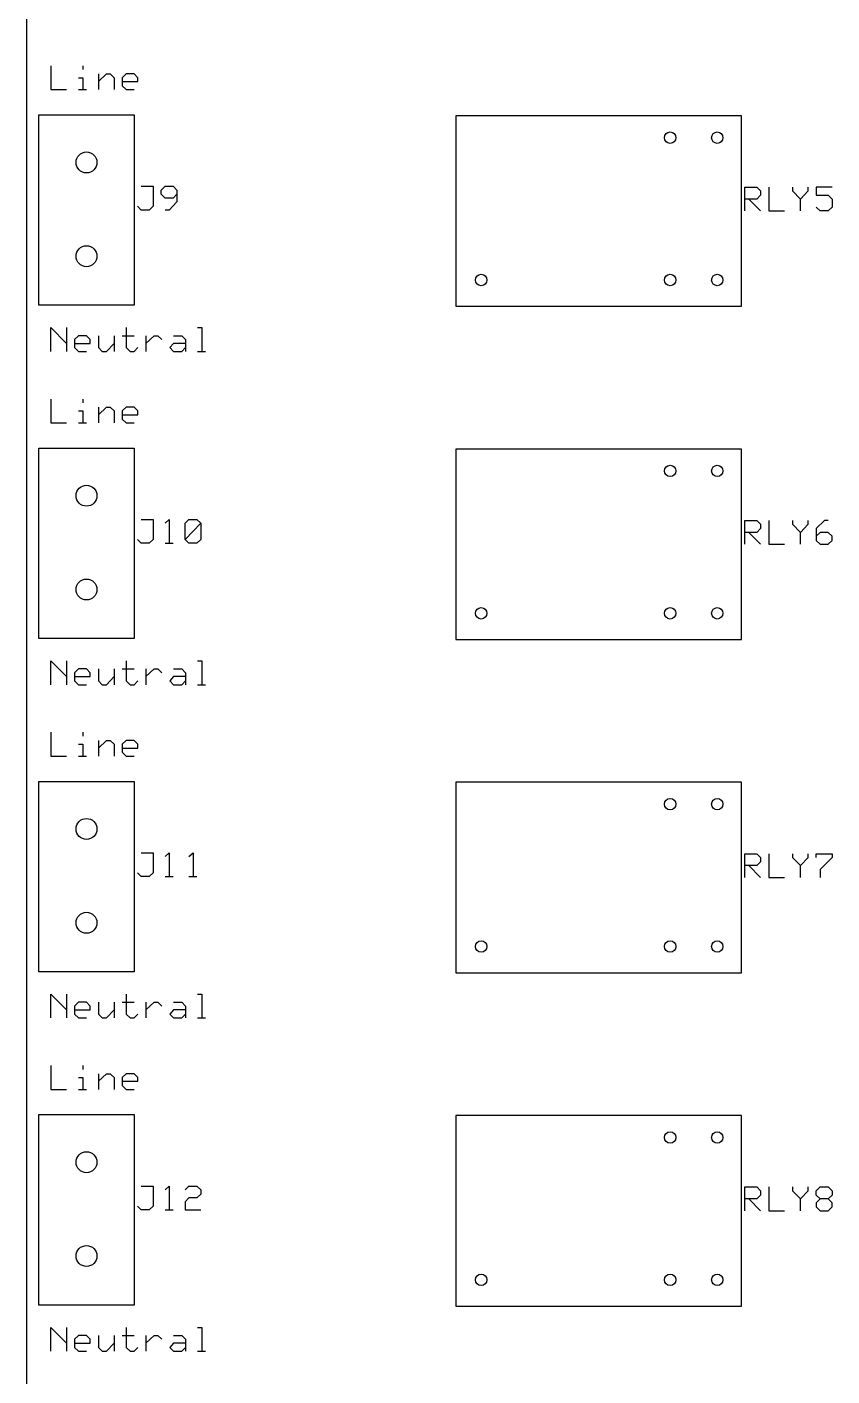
# Model space of a CAD drawing. Extents: x 0 to 5.97, y 0 to 9.88.
# Drawn here: x 0 to 1.691, y 2.373 to 5.207 of the extents above; entities that cross this region are included whole.
import ezdxf

# ---------------------------------------------------------------- set-up
doc = ezdxf.new("R2010")
doc.units = 0
doc.layers.get('0').update_dxf_attribs({"linetype": 'CONTINUOUS'})

msp = doc.modelspace()

# ---------------------------------------------------------------- linework, layer by layer
at = {"color": 7}
for p, q in [((0, 0), (0, 9.875)), ((0.05, 5.125), (0.05, 5.075)), ((0.117, 5.125), (0.117, 5.117)), ((0.15, 5.108), (0.15, 5.075)), ((0.15, 5.092), (0.167, 5.108)), ((0.167, 5.108), (0.175, 5.108)), ((0.175, 5.108), (0.183, 5.1)), ((0.208, 5.108), (0.2, 5.1)), ((0.225, 5.108), (0.208, 5.108)), ((0.233, 5.1), (0.225, 5.108)), ((0.05, 5.075), (0.083, 5.075)), ((0.108, 5.1), (0.117, 5.1)), ((0.108, 5.075), (0.125, 5.075)), ((0.117, 5.1), (0.117, 5.075)), ((0.183, 5.1), (0.183, 5.075)), ((0.2, 5.1), (0.2, 5.083)), ((0.2, 5.092), (0.233, 5.092)), ((0.2, 5.083), (0.208, 5.075)), ((0.208, 5.075), (0.225, 5.075)), ((0.233, 5.092), (0.233, 5.1)), ((0.025, 4.622), (0.025, 5.022)), ((0.025, 5.022), (0.225, 5.022)), ((0.225, 5.022), (0.225, 4.622)), ((1.501, 5.02), (0.901, 5.02)), ((0.901, 5.02), (0.901, 4.62)), ((1.501, 4.62), (1.501, 5.02)), ((0.24, 4.872), (0.265, 4.872)), ((0.265, 4.872), (0.265, 4.83)), ((0.282, 4.864), (0.29, 4.872)), ((0.282, 4.855), (0.282, 4.864)), ((0.29, 4.847), (0.282, 4.855)), ((0.29, 4.872), (0.307, 4.872)), ((0.307, 4.847), (0.29, 4.847)), ((0.307, 4.872), (0.315, 4.864)), ((0.315, 4.855), (0.307, 4.847)), ((0.315, 4.864), (0.315, 4.839)), ((1.508, 4.82), (1.508, 4.87)), ((1.508, 4.87), (1.533, 4.87)), ((1.533, 4.87), (1.541, 4.862)), ((1.541, 4.853), (1.533, 4.845)), ((1.541, 4.862), (1.541, 4.853)), ((1.558, 4.87), (1.558, 4.82)), ((1.608, 4.87), (1.608, 4.862)), ((1.608, 4.862), (1.625, 4.845)), ((1.625, 4.845), (1.641, 4.862)), ((1.641, 4.862), (1.641, 4.87)), ((1.691, 4.87), (1.658, 4.87)), ((1.658, 4.87), (1.658, 4.853)), ((1.658, 4.853), (1.683, 4.853)), ((1.683, 4.853), (1.691, 4.845)), ((0.24, 4.822), (0.232, 4.83)), ((0.257, 4.822), (0.24, 4.822)), ((0.265, 4.83), (0.257, 4.822)), ((0.299, 4.822), (0.29, 4.822)), ((0.315, 4.839), (0.299, 4.822)), ((1.533, 4.845), (1.508, 4.845)), ((1.516, 4.845), (1.541, 4.82)), ((1.558, 4.82), (1.591, 4.82)), ((1.625, 4.82), (1.625, 4.845)), ((1.666, 4.82), (1.658, 4.828)), ((1.683, 4.82), (1.666, 4.82)), ((1.691, 4.828), (1.683, 4.82)), ((1.691, 4.845), (1.691, 4.828)), ((0.225, 4.622), (0.025, 4.622)), ((0.901, 4.62), (1.501, 4.62)), ((0.05, 4.525), (0.05, 4.575)), ((0.05, 4.575), (0.083, 4.542)), ((0.083, 4.575), (0.083, 4.525)), ((0.208, 4.575), (0.208, 4.533)), ((0.358, 4.575), (0.367, 4.575)), ((0.367, 4.575), (0.367, 4.525)), ((0.108, 4.558), (0.1, 4.55)), ((0.1, 4.55), (0.1, 4.533)), ((0.1, 4.542), (0.133, 4.542)), ((0.125, 4.558), (0.108, 4.558)), ((0.133, 4.55), (0.125, 4.558)), ((0.133, 4.542), (0.133, 4.55)), ((0.15, 4.558), (0.15, 4.533)), ((0.167, 4.525), (0.183, 4.542)), ((0.183, 4.558), (0.183, 4.525)), ((0.2, 4.558), (0.225, 4.558)), ((0.25, 4.558), (0.25, 4.525)), ((0.25, 4.542), (0.267, 4.558)), ((0.267, 4.558), (0.275, 4.558)), ((0.275, 4.558), (0.283, 4.55)), ((0.308, 4.542), (0.3, 4.533)), ((0.308, 4.558), (0.325, 4.558)), ((0.333, 4.542), (0.308, 4.542)), ((0.325, 4.558), (0.333, 4.55)), ((0.333, 4.55), (0.333, 4.525)), ((0.1, 4.533), (0.108, 4.525)), ((0.108, 4.525), (0.125, 4.525)), ((0.15, 4.533), (0.158, 4.525)), ((0.158, 4.525), (0.167, 4.525)), ((0.208, 4.533), (0.217, 4.525)), ((0.217, 4.525), (0.225, 4.525)), ((0.225, 4.525), (0.233, 4.533)), ((0.3, 4.533), (0.308, 4.525)), ((0.308, 4.525), (0.325, 4.525)), ((0.325, 4.525), (0.333, 4.533)), ((0.358, 4.525), (0.375, 4.525)), ((0.05, 4.425), (0.05, 4.375)), ((0.117, 4.425), (0.117, 4.417)), ((0.108, 4.4), (0.117, 4.4)), ((0.117, 4.4), (0.117, 4.375)), ((0.15, 4.408), (0.15, 4.375)), ((0.15, 4.392), (0.167, 4.408)), ((0.167, 4.408), (0.175, 4.408)), ((0.175, 4.408), (0.183, 4.4)), ((0.183, 4.4), (0.183, 4.375)), ((0.208, 4.408), (0.2, 4.4)), ((0.2, 4.4), (0.2, 4.383)), ((0.225, 4.408), (0.208, 4.408)), ((0.233, 4.4), (0.225, 4.408)), ((0.233, 4.392), (0.233, 4.4)), ((0.05, 4.375), (0.083, 4.375)), ((0.108, 4.375), (0.125, 4.375)), ((0.2, 4.392), (0.233, 4.392)), ((0.2, 4.383), (0.208, 4.375)), ((0.208, 4.375), (0.225, 4.375)), ((0.025, 3.922), (0.025, 4.322)), ((0.025, 4.322), (0.225, 4.322)), ((0.225, 4.322), (0.225, 3.922)), ((1.501, 4.32), (0.901, 4.32)), ((0.901, 4.32), (0.901, 3.92)), ((1.501, 3.92), (1.501, 4.32)), ((0.24, 4.172), (0.265, 4.172)), ((0.265, 4.172), (0.265, 4.13)), ((0.29, 4.164), (0.299, 4.172)), ((0.299, 4.172), (0.299, 4.122)), ((0.332, 4.164), (0.34, 4.172)), ((0.34, 4.172), (0.357, 4.172)), ((0.357, 4.172), (0.365, 4.164)), ((1.508, 4.12), (1.508, 4.17)), ((1.508, 4.17), (1.533, 4.17)), ((1.533, 4.17), (1.541, 4.162)), ((1.558, 4.17), (1.558, 4.12)), ((1.608, 4.17), (1.608, 4.162)), ((1.641, 4.162), (1.641, 4.17)), ((1.675, 4.17), (1.658, 4.153)), ((1.683, 4.17), (1.675, 4.17)), ((0.332, 4.13), (0.332, 4.164)), ((0.332, 4.13), (0.365, 4.164)), ((0.365, 4.164), (0.365, 4.13)), ((1.533, 4.145), (1.508, 4.145)), ((1.516, 4.145), (1.541, 4.12)), ((1.541, 4.153), (1.533, 4.145)), ((1.541, 4.162), (1.541, 4.153)), ((1.608, 4.162), (1.625, 4.145)), ((1.625, 4.145), (1.641, 4.162)), ((1.625, 4.12), (1.625, 4.145)), ((1.658, 4.153), (1.658, 4.128)), ((1.666, 4.145), (1.658, 4.137)), ((1.683, 4.145), (1.666, 4.145)), ((1.691, 4.137), (1.683, 4.145)), ((0.24, 4.122), (0.232, 4.13)), ((0.257, 4.122), (0.24, 4.122)), ((0.265, 4.13), (0.257, 4.122)), ((0.29, 4.122), (0.307, 4.122)), ((0.34, 4.122), (0.332, 4.13)), ((0.357, 4.122), (0.34, 4.122)), ((0.365, 4.13), (0.357, 4.122)), ((1.558, 4.12), (1.591, 4.12)), ((1.658, 4.128), (1.666, 4.12)), ((1.666, 4.12), (1.683, 4.12)), ((1.683, 4.12), (1.691, 4.128)), ((1.691, 4.128), (1.691, 4.137)), ((0.225, 3.922), (0.025, 3.922)), ((0.901, 3.92), (1.501, 3.92)), ((0.05, 3.825), (0.05, 3.875)), ((0.05, 3.875), (0.083, 3.842)), ((0.083, 3.875), (0.083, 3.825)), ((0.108, 3.858), (0.1, 3.85)), ((0.125, 3.858), (0.108, 3.858)), ((0.133, 3.85), (0.125, 3.858)), ((0.15, 3.858), (0.15, 3.833)), ((0.183, 3.858), (0.183, 3.825)), ((0.2, 3.858), (0.225, 3.858)), ((0.208, 3.875), (0.208, 3.833)), ((0.25, 3.858), (0.25, 3.825)), ((0.25, 3.842), (0.267, 3.858)), ((0.267, 3.858), (0.275, 3.858)), ((0.275, 3.858), (0.283, 3.85)), ((0.308, 3.858), (0.325, 3.858)), ((0.325, 3.858), (0.333, 3.85)), ((0.358, 3.875), (0.367, 3.875)), ((0.367, 3.875), (0.367, 3.825)), ((0.1, 3.85), (0.1, 3.833)), ((0.1, 3.842), (0.133, 3.842)), ((0.1, 3.833), (0.108, 3.825)), ((0.133, 3.842), (0.133, 3.85)), ((0.15, 3.833), (0.158, 3.825)), ((0.167, 3.825), (0.183, 3.842)), ((0.208, 3.833), (0.217, 3.825)), ((0.225, 3.825), (0.233, 3.833)), ((0.308, 3.842), (0.3, 3.833)), ((0.3, 3.833), (0.308, 3.825)), ((0.333, 3.842), (0.308, 3.842)), ((0.325, 3.825), (0.333, 3.833)), ((0.333, 3.85), (0.333, 3.825)), ((0.108, 3.825), (0.125, 3.825)), ((0.158, 3.825), (0.167, 3.825)), ((0.217, 3.825), (0.225, 3.825)), ((0.308, 3.825), (0.325, 3.825)), ((0.358, 3.825), (0.375, 3.825)), ((0.05, 3.725), (0.05, 3.675)), ((0.117, 3.725), (0.117, 3.717)), ((0.108, 3.7), (0.117, 3.7)), ((0.117, 3.7), (0.117, 3.675)), ((0.15, 3.708), (0.15, 3.675)), ((0.15, 3.692), (0.167, 3.708)), ((0.167, 3.708), (0.175, 3.708)), ((0.175, 3.708), (0.183, 3.7)), ((0.183, 3.7), (0.183, 3.675)), ((0.208, 3.708), (0.2, 3.7)), ((0.2, 3.7), (0.2, 3.683)), ((0.2, 3.692), (0.233, 3.692)), ((0.225, 3.708), (0.208, 3.708)), ((0.233, 3.7), (0.225, 3.708)), ((0.233, 3.692), (0.233, 3.7)), ((0.05, 3.675), (0.083, 3.675)), ((0.108, 3.675), (0.125, 3.675)), ((0.2, 3.683), (0.208, 3.675)), ((0.208, 3.675), (0.225, 3.675)), ((0.025, 3.222), (0.025, 3.622)), ((0.025, 3.622), (0.225, 3.622)), ((0.225, 3.622), (0.225, 3.222)), ((1.501, 3.62), (0.901, 3.62)), ((0.901, 3.62), (0.901, 3.22)), ((1.501, 3.22), (1.501, 3.62)), ((0.24, 3.472), (0.265, 3.472)), ((0.265, 3.472), (0.265, 3.43)), ((0.29, 3.464), (0.299, 3.472)), ((0.299, 3.472), (0.299, 3.422)), ((0.34, 3.464), (0.349, 3.472)), ((0.349, 3.472), (0.349, 3.422)), ((1.508, 3.42), (1.508, 3.47)), ((1.508, 3.47), (1.533, 3.47)), ((1.533, 3.47), (1.541, 3.462)), ((1.541, 3.462), (1.541, 3.453)), ((1.558, 3.47), (1.558, 3.42)), ((1.608, 3.47), (1.608, 3.462)), ((1.608, 3.462), (1.625, 3.445)), ((1.625, 3.445), (1.641, 3.462)), ((1.641, 3.462), (1.641, 3.47)), ((1.658, 3.462), (1.658, 3.47)), ((1.658, 3.47), (1.691, 3.47)), ((1.691, 3.462), (1.666, 3.437)), ((1.691, 3.47), (1.691, 3.462)), ((0.24, 3.422), (0.232, 3.43)), ((0.265, 3.43), (0.257, 3.422)), ((1.533, 3.445), (1.508, 3.445)), ((1.516, 3.445), (1.541, 3.42)), ((1.541, 3.453), (1.533, 3.445)), ((1.625, 3.42), (1.625, 3.445)), ((1.666, 3.437), (1.666, 3.42)), ((0.257, 3.422), (0.24, 3.422)), ((0.29, 3.422), (0.307, 3.422)), ((0.34, 3.422), (0.357, 3.422)), ((1.558, 3.42), (1.591, 3.42)), ((0.225, 3.222), (0.025, 3.222)), ((0.901, 3.22), (1.501, 3.22)), ((0.05, 3.125), (0.05, 3.175)), ((0.05, 3.175), (0.083, 3.142)), ((0.083, 3.175), (0.083, 3.125)), ((0.208, 3.175), (0.208, 3.133)), ((0.358, 3.175), (0.367, 3.175)), ((0.367, 3.175), (0.367, 3.125)), ((0.108, 3.158), (0.1, 3.15)), ((0.1, 3.15), (0.1, 3.133)), ((0.125, 3.158), (0.108, 3.158)), ((0.133, 3.15), (0.125, 3.158)), ((0.133, 3.142), (0.133, 3.15)), ((0.15, 3.158), (0.15, 3.133)), ((0.183, 3.158), (0.183, 3.125)), ((0.2, 3.158), (0.225, 3.158)), ((0.25, 3.158), (0.25, 3.125)), ((0.25, 3.142), (0.267, 3.158)), ((0.267, 3.158), (0.275, 3.158)), ((0.275, 3.158), (0.283, 3.15)), ((0.308, 3.158), (0.325, 3.158)), ((0.325, 3.158), (0.333, 3.15)), ((0.333, 3.15), (0.333, 3.125)), ((0.1, 3.142), (0.133, 3.142)), ((0.1, 3.133), (0.108, 3.125)), ((0.108, 3.125), (0.125, 3.125)), ((0.15, 3.133), (0.158, 3.125)), ((0.158, 3.125), (0.167, 3.125)), ((0.167, 3.125), (0.183, 3.142)), ((0.208, 3.133), (0.217, 3.125)), ((0.217, 3.125), (0.225, 3.125)), ((0.225, 3.125), (0.233, 3.133)), ((0.308, 3.142), (0.3, 3.133)), ((0.3, 3.133), (0.308, 3.125)), ((0.333, 3.142), (0.308, 3.142)), ((0.308, 3.125), (0.325, 3.125)), ((0.325, 3.125), (0.333, 3.133)), ((0.358, 3.125), (0.375, 3.125)), ((0.05, 3.025), (0.05, 2.975)), ((0.117, 3.025), (0.117, 3.017)), ((0.15, 3.008), (0.15, 2.975)), ((0.15, 2.992), (0.167, 3.008)), ((0.167, 3.008), (0.175, 3.008)), ((0.175, 3.008), (0.183, 3)), ((0.208, 3.008), (0.2, 3)), ((0.225, 3.008), (0.208, 3.008)), ((0.233, 3), (0.225, 3.008)), ((0.108, 3), (0.117, 3)), ((0.117, 3), (0.117, 2.975)), ((0.183, 3), (0.183, 2.975)), ((0.2, 3), (0.2, 2.983)), ((0.2, 2.992), (0.233, 2.992)), ((0.2, 2.983), (0.208, 2.975)), ((0.233, 2.992), (0.233, 3)), ((0.05, 2.975), (0.083, 2.975)), ((0.108, 2.975), (0.125, 2.975)), ((0.208, 2.975), (0.225, 2.975)), ((0.025, 2.522), (0.025, 2.922)), ((0.025, 2.922), (0.225, 2.922)), ((0.225, 2.922), (0.225, 2.522)), ((1.501, 2.92), (0.901, 2.92)), ((0.901, 2.92), (0.901, 2.52)), ((1.501, 2.52), (1.501, 2.92)), ((0.24, 2.772), (0.265, 2.772)), ((0.265, 2.772), (0.265, 2.73)), ((0.29, 2.764), (0.299, 2.772)), ((0.299, 2.772), (0.299, 2.722)), ((0.332, 2.764), (0.34, 2.772)), ((0.34, 2.772), (0.357, 2.772)), ((0.357, 2.772), (0.365, 2.764)), ((0.365, 2.755), (0.357, 2.747)), ((0.365, 2.764), (0.365, 2.755)), ((1.508, 2.72), (1.508, 2.77)), ((1.508, 2.77), (1.533, 2.77)), ((1.533, 2.77), (1.541, 2.762)), ((1.541, 2.753), (1.533, 2.745)), ((1.541, 2.762), (1.541, 2.753)), ((1.558, 2.77), (1.558, 2.72)), ((1.608, 2.77), (1.608, 2.762)), ((1.608, 2.762), (1.625, 2.745)), ((1.625, 2.745), (1.641, 2.762)), ((1.641, 2.762), (1.641, 2.77)), ((1.658, 2.762), (1.666, 2.77)), ((1.658, 2.753), (1.658, 2.762)), ((1.666, 2.745), (1.658, 2.753)), ((1.666, 2.77), (1.683, 2.77)), ((1.683, 2.77), (1.691, 2.762)), ((1.691, 2.753), (1.683, 2.745)), ((1.691, 2.762), (1.691, 2.753)), ((0.24, 2.722), (0.232, 2.73)), ((0.257, 2.722), (0.24, 2.722)), ((0.265, 2.73), (0.257, 2.722)), ((0.29, 2.722), (0.307, 2.722)), ((0.34, 2.747), (0.332, 2.739)), ((0.332, 2.739), (0.332, 2.722)), ((0.332, 2.722), (0.365, 2.722)), ((0.357, 2.747), (0.34, 2.747)), ((1.533, 2.745), (1.508, 2.745)), ((1.516, 2.745), (1.541, 2.72)), ((1.625, 2.72), (1.625, 2.745)), ((1.666, 2.745), (1.658, 2.737)), ((1.658, 2.737), (1.658, 2.728)), ((1.658, 2.728), (1.666, 2.72)), ((1.683, 2.745), (1.666, 2.745)), ((1.691, 2.737), (1.683, 2.745)), ((1.683, 2.72), (1.691, 2.728)), ((1.691, 2.728), (1.691, 2.737)), ((1.558, 2.72), (1.591, 2.72)), ((1.666, 2.72), (1.683, 2.72)), ((0.225, 2.522), (0.025, 2.522)), ((0.901, 2.52), (1.501, 2.52)), ((0.05, 2.425), (0.05, 2.475)), ((0.05, 2.475), (0.083, 2.442)), ((0.083, 2.475), (0.083, 2.425)), ((0.208, 2.475), (0.208, 2.433)), ((0.358, 2.475), (0.367, 2.475)), ((0.367, 2.475), (0.367, 2.425)), ((0.108, 2.458), (0.1, 2.45)), ((0.1, 2.45), (0.1, 2.433)), ((0.1, 2.442), (0.133, 2.442)), ((0.125, 2.458), (0.108, 2.458)), ((0.133, 2.45), (0.125, 2.458)), ((0.133, 2.442), (0.133, 2.45)), ((0.15, 2.458), (0.15, 2.433)), ((0.167, 2.425), (0.183, 2.442)), ((0.183, 2.458), (0.183, 2.425)), ((0.2, 2.458), (0.225, 2.458)), ((0.25, 2.458), (0.25, 2.425)), ((0.25, 2.442), (0.267, 2.458)), ((0.267, 2.458), (0.275, 2.458)), ((0.275, 2.458), (0.283, 2.45)), ((0.308, 2.442), (0.3, 2.433)), ((0.308, 2.458), (0.325, 2.458)), ((0.333, 2.442), (0.308, 2.442)), ((0.325, 2.458), (0.333, 2.45)), ((0.333, 2.45), (0.333, 2.425)), ((0.1, 2.433), (0.108, 2.425)), ((0.108, 2.425), (0.125, 2.425)), ((0.15, 2.433), (0.158, 2.425)), ((0.158, 2.425), (0.167, 2.425)), ((0.208, 2.433), (0.217, 2.425)), ((0.217, 2.425), (0.225, 2.425)), ((0.225, 2.425), (0.233, 2.433)), ((0.3, 2.433), (0.308, 2.425)), ((0.308, 2.425), (0.325, 2.425)), ((0.325, 2.425), (0.333, 2.433)), ((0.358, 2.425), (0.375, 2.425))]:
    msp.add_line(p, q, dxfattribs=at)
for centre, radius in [((1.351, 4.974), 0.012), ((1.45, 4.974), 0.012), ((0.125, 4.922), 0.022), ((0.125, 4.725), 0.022), ((0.954, 4.675), 0.012), ((1.351, 4.675), 0.012), ((1.45, 4.675), 0.012), ((1.351, 4.274), 0.012), ((1.45, 4.274), 0.012), ((0.125, 4.222), 0.022), ((0.125, 4.025), 0.022), ((0.954, 3.975), 0.012), ((1.351, 3.975), 0.012), ((1.45, 3.975), 0.012), ((1.351, 3.574), 0.012), ((1.45, 3.574), 0.012), ((0.125, 3.522), 0.022), ((0.125, 3.325), 0.022), ((0.954, 3.275), 0.012), ((1.351, 3.275), 0.012), ((1.45, 3.275), 0.012), ((1.351, 2.874), 0.012), ((1.45, 2.874), 0.012), ((0.125, 2.822), 0.022), ((0.125, 2.625), 0.022), ((0.954, 2.575), 0.012), ((1.351, 2.575), 0.012), ((1.45, 2.575), 0.012)]:
    msp.add_circle(centre, radius, dxfattribs=at)

doc.saveas('drawing.dxf')
